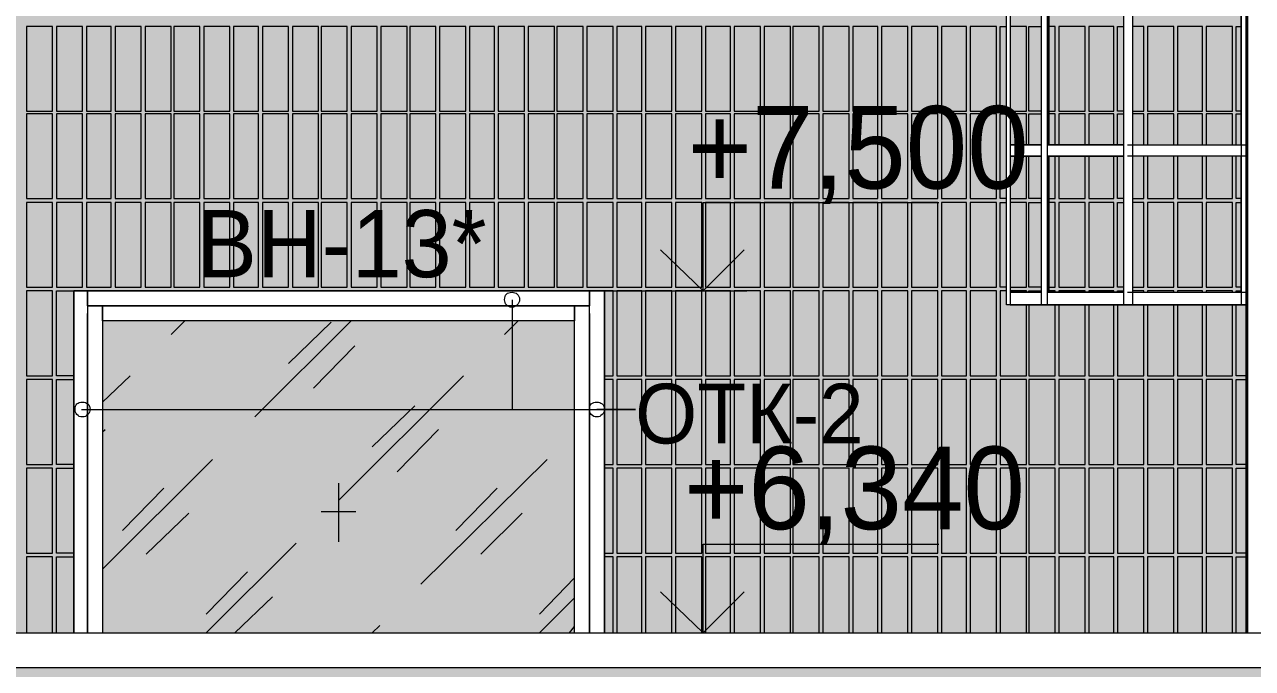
# Model space of a CAD drawing. Header units: millimetres. Extents: x -28928 to 100580, y -22867 to 36490.
# Drawn here: x 51120 to 55282, y 1453 to 3636 of the extents above; entities that cross this region are included whole.
import ezdxf

# ---------------------------------------------------------------- set-up
doc = ezdxf.new("R2010")
doc.units = ezdxf.units.MM
doc.layers.add('PDF _Геометрия', color=7, linetype='Continuous', true_color=0x8f8e8d)
doc.layers.add('PDF _Сплошная заливка', color=7, linetype='Continuous', true_color=0xffffff)
doc.layers.add('PDF _Текст', color=7, linetype='Continuous')

msp = doc.modelspace()

# ---------------------------------------------------------------- hatches: boundary and pattern name
at = {"layer": 'PDF _Сплошная заливка', "true_color": 0xdcd6cf, "transparency": 33554559}
h = msp.add_hatch(color=254, dxfattribs=at)
h.paths.add_polyline_path([(29617.6, 1544.1), (29617.6, 9028.4), (29486.4, 9028.4), (29486.4, 1544.1)])
h.paths.add_polyline_path([(47137.2, -1464), (47137.2, -4713.2), (55763.7, -4713.2), (55763.7, 1455.3), (29617.6, 1455.3), (29617.6, 1523), (29486.4, 1523), (29486.4, -4713.2), (45263, -4713.2), (45263, -1464)])
at = {"layer": 'PDF _Сплошная заливка', "true_color": 0xffb53f, "transparency": 33554559}
h = msp.add_hatch(color=40, dxfattribs=at)
h.paths.add_polyline_path([(54591.8, 8685.7), (54591.8, 8224.5), (54845.7, 8224.5), (54845.7, 8685.7)])
h.paths.add_polyline_path([(54460.7, 3189.9), (54460.7, 2728.7), (54566.4, 2728.7), (54566.4, 3189.9)])
h.paths.add_polyline_path([(54875.3, 3689.1), (54875.3, 3228), (55243.4, 3228), (55243.4, 3689.1)])
h.paths.add_polyline_path([(54875.3, 3189.9), (54875.3, 2728.7), (55243.4, 2728.7), (55243.4, 3189.9)])
h.paths.add_polyline_path([(54460.7, 3689.1), (54460.7, 3228), (54566.4, 3228), (54566.4, 3689.1)])
h.paths.add_polyline_path([(43706.1, 2161.8), (43706.1, 2144.9), (44006.4, 2144.9), (44006.4, 2161.8)])
h.paths.add_polyline_path([(54875.3, 4188.4), (54875.3, 3727.2), (55243.4, 3727.2), (55243.4, 4188.4)])
h.paths.add_polyline_path([(43706.1, 2094.1), (43706.1, 2081.4), (44006.4, 2081.4), (44006.4, 2094.1)])
h.paths.add_polyline_path([(54460.7, 4188.4), (54460.7, 3727.2), (54566.4, 3727.2), (54566.4, 4188.4)])
h.paths.add_polyline_path([(43706.1, 2034.9), (43706.1, 2022.2), (44006.4, 2022.2), (44006.4, 2034.9)])
h.paths.add_polyline_path([(54591.8, 4687.6), (54591.8, 4226.4), (54845.7, 4226.4), (54845.7, 4687.6)])
h.paths.add_polyline_path([(43706.1, 1971.4), (43706.1, 1963), (44006.4, 1963), (44006.4, 1971.4)])
h.paths.add_polyline_path([(54591.8, 5186.8), (54591.8, 4725.7), (54845.7, 4725.7), (54845.7, 5186.8)])
h.paths.add_polyline_path([(43706.1, 1912.2), (43706.1, 1903.7), (44006.4, 1903.7), (44006.4, 1912.2)])
h.paths.add_polyline_path([(54875.3, 5686), (54875.3, 5224.9), (55243.4, 5224.9), (55243.4, 5686)])
h.paths.add_polyline_path([(43706.1, 1853), (43706.1, 1844.5), (44006.4, 1844.5), (44006.4, 1853)])
h.paths.add_polyline_path([(54460.7, 5686), (54460.7, 5224.9), (54566.4, 5224.9), (54566.4, 5686)])
h.paths.add_polyline_path([(43706.1, 1793.7), (43706.1, 1785.3), (44006.4, 1785.3), (44006.4, 1793.7)])
h.paths.add_polyline_path([(54875.3, 6185.3), (54875.3, 5728.4), (55243.4, 5728.4), (55243.4, 6185.3)])
h.paths.add_polyline_path([(43490.3, 1793.7), (43490.3, 1785.3), (43613, 1785.3), (43613, 1793.7)])
h.paths.add_polyline_path([(54460.7, 6185.3), (54460.7, 5728.4), (54566.4, 5728.4), (54566.4, 6185.3)])
h.paths.add_polyline_path([(43490.3, 1853), (43490.3, 1844.5), (43613, 1844.5), (43613, 1853)])
h.paths.add_polyline_path([(54591.8, 6684.5), (54591.8, 6227.6), (54845.7, 6227.6), (54845.7, 6684.5)])
h.paths.add_polyline_path([(43490.3, 1912.2), (43490.3, 1903.7), (43613, 1903.7), (43613, 1912.2)])
h.paths.add_polyline_path([(54591.8, 7183.7), (54591.8, 6726.8), (54845.7, 6726.8), (54845.7, 7183.7)])
h.paths.add_polyline_path([(43490.3, 1971.4), (43490.3, 1963), (43613, 1963), (43613, 1971.4)])
h.paths.add_polyline_path([(54875.3, 7687.2), (54875.3, 7226), (55243.4, 7226), (55243.4, 7687.2)])
h.paths.add_polyline_path([(43490.3, 2034.9), (43490.3, 2022.2), (43613, 2022.2), (43613, 2034.9)])
h.paths.add_polyline_path([(54460.7, 7687.2), (54460.7, 7226), (54566.4, 7226), (54566.4, 7687.2)])
h.paths.add_polyline_path([(43490.3, 2094.1), (43490.3, 2081.4), (43613, 2081.4), (43613, 2094.1)])
h.paths.add_polyline_path([(54875.3, 8186.4), (54875.3, 7725.3), (55243.4, 7725.3), (55243.4, 8186.4)])
h.paths.add_polyline_path([(43490.3, 2161.8), (43490.3, 2144.9), (43613, 2144.9), (43613, 2161.8)])
h.paths.add_polyline_path([(54460.7, 8186.4), (54460.7, 7725.3), (54566.4, 7725.3), (54566.4, 8186.4)])
h.paths.add_polyline_path([(54591.8, 3189.9), (54591.8, 2728.7), (54845.7, 2728.7), (54845.7, 3189.9)])
h.paths.add_polyline_path([(54875.3, 8685.7), (54875.3, 8224.5), (55243.4, 8224.5), (55243.4, 8685.7)])
h.paths.add_polyline_path([(54591.8, 3689.1), (54591.8, 3228), (54845.7, 3228), (54845.7, 3689.1)])
h.paths.add_polyline_path([(54460.7, 8685.7), (54460.7, 8224.5), (54566.4, 8224.5), (54566.4, 8685.7)])
h.paths.add_polyline_path([(54591.8, 4188.4), (54591.8, 3727.2), (54845.7, 3727.2), (54845.7, 4188.4)])
h.paths.add_polyline_path([(55763.7, 8664.5), (55319.5, 8664.5), (55319.5, 7831), (55763.7, 7831)])
h.paths.add_polyline_path([(54875.3, 4687.6), (54875.3, 4226.4), (55243.4, 4226.4), (55243.4, 4687.6)])
h.paths.add_polyline_path([(54845.7, 8723.7), (54845.7, 9028.4), (54591.8, 9028.4), (54591.8, 8723.7)])
h.paths.add_polyline_path([(54460.7, 4687.6), (54460.7, 4226.4), (54566.4, 4226.4), (54566.4, 4687.6)])
h.paths.add_polyline_path([(55319.5, 8728), (55763.7, 8728), (55763.7, 9028.4), (55319.5, 9028.4)])
h.paths.add_polyline_path([(54875.3, 5186.8), (54875.3, 4725.7), (55243.4, 4725.7), (55243.4, 5186.8)])
h.paths.add_polyline_path([(55763.7, 7767.6), (55319.5, 7767.6), (55319.5, 6929.9), (55763.7, 6929.9)])
h.paths.add_polyline_path([(54460.7, 5186.8), (54460.7, 4725.7), (54566.4, 4725.7), (54566.4, 5186.8)])
h.paths.add_polyline_path([(55763.7, 5965.3), (55319.5, 5965.3), (55319.5, 5131.8), (55763.7, 5131.8)])
h.paths.add_polyline_path([(54591.8, 5686), (54591.8, 5224.9), (54845.7, 5224.9), (54845.7, 5686)])
h.paths.add_polyline_path([(44344.9, 1671), (44344.9, 1573.7), (44890.7, 1573.7), (44890.7, 2733), (46265.7, 2733), (46265.7, 2766.8), (48152.6, 2766.8), (48152.6, 2733), (49887.2, 2733), (49887.2, 1573.7), (51287.6, 1573.7), (51287.6, 2733), (53085.7, 2733), (53085.7, 1573.7), (55260.3, 1573.7), (55260.3, 2686.4), (54448, 2686.4), (54448, 9028.4), (34432.2, 9028.4), (34432.2, 1573.7), (35295.3, 1573.7), (35295.3, 2733), (37093.4, 2733), (37093.4, 1573.7), (38493.7, 1573.7), (38493.7, 2733), (40291.8, 2733), (40291.8, 1573.7), (41637.2, 1573.7), (41637.2, 1869.9), (41692.2, 1869.9), (41692.2, 1891), (41578, 1891), (41578, 1908), (41692.2, 1908), (41692.2, 2733), (43490.3, 2733), (43490.3, 2284.5), (43503, 2288.7), (43511.4, 2293), (43524.1, 2297.2), (43541.1, 2305.7), (43553.7, 2309.9), (43570.7, 2318.4), (43583.4, 2322.6), (43600.3, 2331), (43613, 2335.3), (43629.9, 2343.7), (43642.6, 2348), (43659.5, 2356.4), (43672.2, 2360.7), (43680.7, 2364.9), (43693.4, 2369.1), (43710.3, 2377.6), (43723, 2381.8), (43739.9, 2390.3), (43752.6, 2394.5), (43769.5, 2403), (43782.2, 2407.2), (43799.1, 2415.7), (43811.8, 2419.9), (43828.7, 2428.4), (43841.4, 2432.6), (43849.9, 2436.8), (43871.1, 2436.8), (43888, 2428.4), (43900.7, 2424.1), (43917.6, 2415.7), (43930.3, 2411.4), (43947.2, 2403), (43959.9, 2398.7), (43976.8, 2390.3), (43989.5, 2386), (44006.4, 2377.6), (44019.1, 2373.4), (44036.1, 2364.9), (44048.7, 2360.7), (44065.7, 2352.2), (44078.4, 2348), (44095.3, 2339.5), (44108, 2335.3), (44133.4, 2322.6), (44146.1, 2318.4), (44163, 2309.9), (44175.7, 2305.7), (44192.6, 2297.2), (44205.3, 2293), (44222.2, 2284.5), (44234.9, 2280.3), (44251.8, 2271.8), (44264.5, 2267.6), (44281.4, 2259.1), (44294.1, 2254.9), (44311.1, 2246.4), (44323.7, 2242.2), (44340.7, 2233.7), (44353.4, 2229.5), (44378.7, 2216.8), (44378.7, 2161.8), (44099.5, 2161.8), (44099.5, 2144.9), (44294.1, 2144.9), (44340.7, 2098.4), (44099.5, 2094.1), (44099.5, 2081.4), (44298.4, 2081.4), (44340.7, 2039.1), (44099.5, 2034.9), (44099.5, 2022.2), (44294.1, 2022.2), (44340.7, 1975.7), (44099.5, 1971.4), (44099.5, 1963), (44294.1, 1963), (44340.7, 1916.4), (44099.5, 1912.2), (44099.5, 1903.7), (44294.1, 1903.7), (44340.7, 1857.2), (44099.5, 1853), (44099.5, 1844.5), (44294.1, 1844.5), (44340.7, 1798), (44099.5, 1793.7), (44099.5, 1785.3), (44289.9, 1785.3), (44298.4, 1781), (44340.7, 1738.7), (44336.4, 1734.5), (44404.1, 1726), (44404.1, 1671)])
h.paths.add_polyline_path([(54591.8, 6185.3), (54591.8, 5728.4), (54845.7, 5728.4), (54845.7, 6185.3)])
h.paths.add_polyline_path([(55763.7, 4167.2), (55319.5, 4167.2), (55319.5, 3333.7), (55763.7, 3333.7)])
h.paths.add_polyline_path([(54875.3, 6684.5), (54875.3, 6227.6), (55243.4, 6227.6), (55243.4, 6684.5)])
h.paths.add_polyline_path([(55763.7, 3270.3), (55319.5, 3270.3), (55319.5, 2432.6), (55763.7, 2432.6)])
h.paths.add_polyline_path([(54460.7, 6684.5), (54460.7, 6227.6), (54566.4, 6227.6), (54566.4, 6684.5)])
h.paths.add_polyline_path([(55763.7, 2369.1), (55319.5, 2369.1), (55319.5, 1573.7), (55763.7, 1573.7)])
h.paths.add_polyline_path([(54875.3, 7183.7), (54875.3, 6726.8), (55243.4, 6726.8), (55243.4, 7183.7)])
h.paths.add_polyline_path([(55763.7, 5068.4), (55319.5, 5068.4), (55319.5, 4230.7), (55763.7, 4230.7)])
h.paths.add_polyline_path([(54460.7, 7183.7), (54460.7, 6726.8), (54566.4, 6726.8), (54566.4, 7183.7)])
h.paths.add_polyline_path([(55763.7, 6866.4), (55319.5, 6866.4), (55319.5, 6028.7), (55763.7, 6028.7)])
h.paths.add_polyline_path([(54591.8, 7687.2), (54591.8, 7226), (54845.7, 7226), (54845.7, 7687.2)])
h.paths.add_polyline_path([(55243.4, 8723.7), (55243.4, 9028.4), (54875.3, 9028.4), (54875.3, 8723.7)])
h.paths.add_polyline_path([(54591.8, 8186.4), (54591.8, 7725.3), (54845.7, 7725.3), (54845.7, 8186.4)])
h.paths.add_polyline_path([(54566.4, 8723.7), (54566.4, 9028.4), (54460.7, 9028.4), (54460.7, 8723.7)])

# ---------------------------------------------------------------- linework, layer by layer
at = {"layer": 'PDF _Геометрия', "color": 7, "lineweight": 9}
for points in [[(54460.7, 10534.5), (54460.7, 2686.4), (54448, 2686.4), (54448, 10534.5)], [(54448, 10534.5), (54460.7, 10534.5), (54460.7, 2686.4), (54448, 2686.4)], [(54875.3, 10534.5), (54875.3, 2686.4), (54845.7, 2686.4), (54845.7, 10534.5)], [(55264.5, 1573.7), (55264.5, 10534.5)], [(54591.8, 3689.1), (54591.8, 3228)], [(55243.4, 3228), (55243.4, 3689.1), (54875.3, 3689.1), (54875.3, 3228)], [(54566.4, 3228), (54553.7, 3228), (54511.4, 3228), (54481.8, 3228), (54464.9, 3228), (54460.7, 3228), (54464.9, 3228), (54481.8, 3228), (54511.4, 3228), (54553.7, 3228)], [(54566.4, 3228), (54562.2, 3228), (54519.9, 3228), (54494.5, 3228), (54473.4, 3228), (54469.1, 3228), (54473.4, 3228), (54494.5, 3228), (54519.9, 3228), (54562.2, 3228)], [(54566.4, 3189.9), (54553.7, 3189.9), (54511.4, 3189.9), (54481.8, 3189.9), (54464.9, 3189.9), (54460.7, 3189.9), (54464.9, 3189.9), (54481.8, 3189.9), (54511.4, 3189.9), (54553.7, 3189.9)], [(54566.4, 3189.9), (54562.2, 3189.9), (54519.9, 3189.9), (54494.5, 3189.9), (54473.4, 3189.9), (54469.1, 3189.9), (54473.4, 3189.9), (54494.5, 3189.9), (54519.9, 3189.9), (54562.2, 3189.9)], [(54591.8, 3189.9), (54591.8, 2728.7)], [(55243.4, 2728.7), (55243.4, 3189.9), (54875.3, 3189.9), (54875.3, 2728.7)], [(51334.1, 2733), (53034.9, 2733), (53034.9, 2682.2), (51334.1, 2682.2)], [(53085.7, 2656.8), (53085.7, 2733), (53085.7, 1573.7)], [(54566.4, 2728.7), (54553.7, 2728.7), (54511.4, 2728.7), (54481.8, 2728.7), (54464.9, 2728.7), (54460.7, 2728.7), (54464.9, 2728.7), (54481.8, 2728.7), (54511.4, 2728.7), (54553.7, 2728.7)], [(54566.4, 2728.7), (54562.2, 2728.7), (54519.9, 2728.7), (54494.5, 2728.7), (54473.4, 2728.7), (54469.1, 2728.7), (54473.4, 2728.7), (54494.5, 2728.7), (54519.9, 2728.7), (54562.2, 2728.7)], [(51384.9, 2682.2), (52984.1, 2682.2), (52984.1, 2631.4), (51384.9, 2631.4)], [(54858.4, 2686.4), (54790.7, 2686.4), (54723, 2686.4), (54659.5, 2686.4), (54600.3, 2686.4), (54553.7, 2686.4), (54511.4, 2686.4), (54481.8, 2686.4), (54464.9, 2686.4), (54460.7, 2686.4), (54464.9, 2686.4), (54481.8, 2686.4), (54511.4, 2686.4), (54553.7, 2686.4), (54600.3, 2686.4), (54659.5, 2686.4), (54723, 2686.4), (54790.7, 2686.4), (54858.4, 2686.4), (55260.3, 2686.4), (54858.4, 2686.4), (54790.7, 2686.4), (54727.2, 2686.4), (54663.7, 2686.4), (54608.7, 2686.4), (54562.2, 2686.4), (54519.9, 2686.4), (54494.5, 2686.4), (54473.4, 2686.4), (54469.1, 2686.4), (54473.4, 2686.4), (54494.5, 2686.4), (54519.9, 2686.4), (54562.2, 2686.4), (54608.7, 2686.4), (54663.7, 2686.4), (54727.2, 2686.4), (54790.7, 2686.4)], [(55763.7, 1573.7), (55763.7, 1455.3), (29621.8, 1455.3), (29621.8, 1573.7)]]:
    msp.add_lwpolyline(points, close=True, dxfattribs=at)
for points in [[(54566.4, 2686.4), (54570.7, 2686.4), (54591.8, 2686.4), (54587.6, 2686.4), (54566.4, 2686.4), (54566.4, 10534.5), (54587.6, 10534.5), (54591.8, 10534.5), (54570.7, 10534.5), (54566.4, 10534.5)], [(54587.6, 2686.4), (54587.6, 10534.5)], [(55243.4, 10534.5), (55273, 10534.5), (55243.4, 10534.5), (55243.4, 2686.4), (55260.3, 2686.4), (55243.4, 2686.4)], [(55260.3, 1573.7), (55260.3, 10534.5), (55264.5, 10534.5), (55319.5, 10534.5)], [(54566.4, 3228), (54566.4, 3689.1)], [(54845.7, 3228), (54790.7, 3228), (54727.2, 3228), (54663.7, 3228), (54608.7, 3228), (54591.8, 3228), (54600.3, 3228), (54659.5, 3228), (54723, 3228), (54790.7, 3228), (54845.7, 3228), (54845.7, 3689.1), (54790.7, 3689.1), (54727.2, 3689.1), (54663.7, 3689.1), (54608.7, 3689.1), (54591.8, 3689.1), (54600.3, 3689.1), (54659.5, 3689.1), (54723, 3689.1), (54790.7, 3689.1), (54845.7, 3689.1)], [(54460.7, 3228), (54460.7, 3189.9)], [(54587.6, 3228), (54600.3, 3228), (54659.5, 3228), (54723, 3228), (54790.7, 3228), (54845.7, 3228), (54790.7, 3228), (54727.2, 3228), (54663.7, 3228), (54608.7, 3228), (54596.1, 3228)], [(54858.4, 3228), (55260.3, 3228)], [(54566.4, 2728.7), (54566.4, 3189.9)], [(54596.1, 3189.9), (54608.7, 3189.9), (54663.7, 3189.9), (54727.2, 3189.9), (54790.7, 3189.9), (54845.7, 3189.9), (54790.7, 3189.9), (54723, 3189.9), (54659.5, 3189.9), (54600.3, 3189.9), (54587.6, 3189.9)], [(54845.7, 2728.7), (54790.7, 2728.7), (54727.2, 2728.7), (54663.7, 2728.7), (54608.7, 2728.7), (54591.8, 2728.7), (54600.3, 2728.7), (54659.5, 2728.7), (54723, 2728.7), (54790.7, 2728.7), (54845.7, 2728.7), (54845.7, 3189.9), (54790.7, 3189.9), (54727.2, 3189.9), (54663.7, 3189.9), (54608.7, 3189.9), (54591.8, 3189.9), (54600.3, 3189.9), (54659.5, 3189.9), (54723, 3189.9), (54790.7, 3189.9), (54845.7, 3189.9)], [(55260.3, 3189.9), (54858.4, 3189.9)], [(52933.4, 2733), (53119.5, 2733), (53419.9, 2733), (53419.9, 3033.4), (54219.5, 3033.4)], [(53034.9, 2656.8), (53034.9, 1573.7), (53034.9, 2656.8), (53034.9, 2733), (53085.7, 2733), (51287.6, 2733), (51287.6, 1573.7), (51287.6, 2656.8), (51287.6, 2733), (51334.1, 2733), (51334.1, 2656.8), (51334.1, 1573.7), (51334.1, 2656.8)], [(53267.6, 2733), (53568, 2733)], [(54460.7, 2728.7), (54460.7, 2686.4)], [(54587.6, 2728.7), (54600.3, 2728.7), (54659.5, 2728.7), (54723, 2728.7), (54790.7, 2728.7), (54845.7, 2728.7), (54790.7, 2728.7), (54727.2, 2728.7), (54663.7, 2728.7), (54608.7, 2728.7), (54596.1, 2728.7)], [(54858.4, 2728.7), (55260.3, 2728.7)], [(51334.1, 2682.2), (51384.9, 2682.2), (51384.9, 2656.8), (51384.9, 1573.7)], [(52772.6, 2703.4), (52772.6, 2331), (53191.4, 2331), (53060.3, 2331)], [(52984.1, 1573.7), (52984.1, 2656.8), (52984.1, 2682.2), (53034.9, 2682.2)], [(54875.3, 2686.4), (54845.7, 2686.4)], [(51617.6, 2584.9), (51664.1, 2631.4)], [(51901.1, 2305.7), (52226.8, 2631.4)], [(52015.3, 2487.6), (52159.1, 2627.2)], [(52747.2, 2584.9), (52793.7, 2631.4)], [(52099.9, 2403), (52239.5, 2546.8)], [(51384.9, 2356.4), (51478, 2445.3)], [(52184.5, 2022.2), (52607.6, 2445.3)], [(51313, 2331), (53191.4, 2331)], [(52298.7, 2204.1), (52442.6, 2343.7)], [(51384.9, 2254.9), (51393.4, 2263.4)], [(52383.4, 2119.5), (52523, 2263.4)], [(51384.9, 1789.5), (51757.2, 2161.8)], [(52463.7, 1738.7), (52891.1, 2161.8)], [(52184.5, 2081.4), (52184.5, 1882.6)], [(51452.6, 1920.7), (51592.2, 2064.5)], [(52582.2, 1920.7), (52721.8, 2064.5)], [(51533, 1840.3), (51676.8, 1979.9)], [(52243.7, 1984.1), (52125.3, 1984.1)], [(52666.8, 1840.3), (52806.4, 1979.9)], [(51736.1, 1573.7), (52040.7, 1878.4)], [(53166.1, 1573.7), (53284.5, 1573.7), (53419.9, 1573.7), (53419.9, 1874.1), (54219.5, 1874.1)], [(51736.1, 1637.2), (51875.7, 1781)], [(52865.7, 1637.2), (52984.1, 1759.9)], [(51833.4, 1573.7), (51960.3, 1696.4)], [(52865.7, 1573.7), (52984.1, 1692.2)], [(52298.7, 1573.7), (52324.1, 1599.1)], [(52967.2, 1573.7), (52984.1, 1594.9)], [(53267.6, 1573.7), (53568, 1573.7)]]:
    msp.add_lwpolyline(points, dxfattribs=at)
at = {"layer": 'PDF _Геометрия', "color": 253, "lineweight": 9, "true_color": 0xaea391}
for points in [[(51126.8, 3629.9), (51126.8, 3342.2), (51215.7, 3342.2), (51215.7, 3629.9)], [(51228.4, 3629.9), (51228.4, 3342.2), (51317.2, 3342.2), (51317.2, 3629.9)], [(51329.9, 3629.9), (51329.9, 3342.2), (51414.5, 3342.2), (51414.5, 3629.9)], [(51427.2, 3629.9), (51427.2, 3342.2), (51516.1, 3342.2), (51516.1, 3629.9)], [(51528.7, 3629.9), (51528.7, 3342.2), (51617.6, 3342.2), (51617.6, 3629.9)], [(51626.1, 3629.9), (51626.1, 3342.2), (51714.9, 3342.2), (51714.9, 3629.9)], [(51727.6, 3629.9), (51727.6, 3342.2), (51816.4, 3342.2), (51816.4, 3629.9)], [(51829.1, 3629.9), (51829.1, 3342.2), (51913.7, 3342.2), (51913.7, 3629.9)], [(51926.4, 3629.9), (51926.4, 3342.2), (52015.3, 3342.2), (52015.3, 3629.9)], [(52028, 3629.9), (52028, 3342.2), (52116.8, 3342.2), (52116.8, 3629.9)], [(52125.3, 3629.9), (52125.3, 3342.2), (52214.1, 3342.2), (52214.1, 3629.9)], [(52226.8, 3629.9), (52226.8, 3342.2), (52315.7, 3342.2), (52315.7, 3629.9)], [(52328.4, 3629.9), (52328.4, 3342.2), (52417.2, 3342.2), (52417.2, 3629.9)], [(52425.7, 3629.9), (52425.7, 3342.2), (52514.5, 3342.2), (52514.5, 3629.9)], [(52527.2, 3629.9), (52527.2, 3342.2), (52616.1, 3342.2), (52616.1, 3629.9)], [(52628.7, 3629.9), (52628.7, 3342.2), (52713.4, 3342.2), (52713.4, 3629.9)], [(52726.1, 3629.9), (52726.1, 3342.2), (52814.9, 3342.2), (52814.9, 3629.9)], [(52827.6, 3629.9), (52827.6, 3342.2), (52916.4, 3342.2), (52916.4, 3629.9)], [(52924.9, 3629.9), (52924.9, 3342.2), (53013.7, 3342.2), (53013.7, 3629.9)], [(53026.4, 3629.9), (53026.4, 3342.2), (53115.3, 3342.2), (53115.3, 3629.9)], [(53128, 3629.9), (53128, 3342.2), (53212.6, 3342.2), (53212.6, 3629.9)], [(53225.3, 3629.9), (53225.3, 3342.2), (53314.1, 3342.2), (53314.1, 3629.9)], [(53326.8, 3629.9), (53326.8, 3342.2), (53415.7, 3342.2), (53415.7, 3629.9)], [(53428.4, 3629.9), (53428.4, 3342.2), (53513, 3342.2), (53513, 3629.9)], [(53525.7, 3629.9), (53525.7, 3342.2), (53614.5, 3342.2), (53614.5, 3629.9)], [(53627.2, 3629.9), (53627.2, 3342.2), (53716.1, 3342.2), (53716.1, 3629.9)], [(53724.5, 3629.9), (53724.5, 3342.2), (53813.4, 3342.2), (53813.4, 3629.9)], [(53826.1, 3629.9), (53826.1, 3342.2), (53914.9, 3342.2), (53914.9, 3629.9)], [(53927.6, 3629.9), (53927.6, 3342.2), (54012.2, 3342.2), (54012.2, 3629.9)], [(54024.9, 3629.9), (54024.9, 3342.2), (54113.7, 3342.2), (54113.7, 3629.9)], [(54126.4, 3629.9), (54126.4, 3342.2), (54215.3, 3342.2), (54215.3, 3629.9)], [(54228, 3629.9), (54228, 3342.2), (54312.6, 3342.2), (54312.6, 3629.9)], [(54325.3, 3629.9), (54325.3, 3342.2), (54414.1, 3342.2), (54414.1, 3629.9)], [(54625.7, 3629.9), (54625.7, 3342.2), (54714.5, 3342.2), (54714.5, 3629.9)], [(54727.2, 3629.9), (54727.2, 3342.2), (54811.8, 3342.2), (54811.8, 3629.9)], [(54926.1, 3629.9), (54926.1, 3342.2), (55014.9, 3342.2), (55014.9, 3629.9)], [(55027.6, 3629.9), (55027.6, 3342.2), (55112.2, 3342.2), (55112.2, 3629.9)], [(55124.9, 3629.9), (55124.9, 3342.2), (55213.7, 3342.2), (55213.7, 3629.9)], [(51126.8, 3333.7), (51126.8, 3046), (51215.7, 3046), (51215.7, 3333.7)], [(51228.4, 3333.7), (51228.4, 3046), (51317.2, 3046), (51317.2, 3333.7)], [(51329.9, 3333.7), (51329.9, 3046), (51414.5, 3046), (51414.5, 3333.7)], [(51427.2, 3333.7), (51427.2, 3046), (51516.1, 3046), (51516.1, 3333.7)], [(51528.7, 3333.7), (51528.7, 3046), (51617.6, 3046), (51617.6, 3333.7)], [(51626.1, 3333.7), (51626.1, 3046), (51714.9, 3046), (51714.9, 3333.7)], [(51727.6, 3333.7), (51727.6, 3046), (51816.4, 3046), (51816.4, 3333.7)], [(51829.1, 3333.7), (51829.1, 3046), (51913.7, 3046), (51913.7, 3333.7)], [(51926.4, 3333.7), (51926.4, 3046), (52015.3, 3046), (52015.3, 3333.7)], [(52028, 3333.7), (52028, 3046), (52116.8, 3046), (52116.8, 3333.7)], [(52125.3, 3333.7), (52125.3, 3046), (52214.1, 3046), (52214.1, 3333.7)], [(52226.8, 3333.7), (52226.8, 3046), (52315.7, 3046), (52315.7, 3333.7)], [(52328.4, 3333.7), (52328.4, 3046), (52417.2, 3046), (52417.2, 3333.7)], [(52425.7, 3333.7), (52425.7, 3046), (52514.5, 3046), (52514.5, 3333.7)], [(52527.2, 3333.7), (52527.2, 3046), (52616.1, 3046), (52616.1, 3333.7)], [(52628.7, 3333.7), (52628.7, 3046), (52713.4, 3046), (52713.4, 3333.7)], [(52726.1, 3333.7), (52726.1, 3046), (52814.9, 3046), (52814.9, 3333.7)], [(52827.6, 3333.7), (52827.6, 3046), (52916.4, 3046), (52916.4, 3333.7)], [(52924.9, 3333.7), (52924.9, 3046), (53013.7, 3046), (53013.7, 3333.7)], [(53026.4, 3333.7), (53026.4, 3046), (53115.3, 3046), (53115.3, 3333.7)], [(53128, 3333.7), (53128, 3046), (53212.6, 3046), (53212.6, 3333.7)], [(53225.3, 3333.7), (53225.3, 3046), (53314.1, 3046), (53314.1, 3333.7)], [(53326.8, 3333.7), (53326.8, 3046), (53415.7, 3046), (53415.7, 3333.7)], [(53428.4, 3333.7), (53428.4, 3046), (53513, 3046), (53513, 3333.7)], [(53525.7, 3333.7), (53525.7, 3046), (53614.5, 3046), (53614.5, 3333.7)], [(53627.2, 3333.7), (53627.2, 3046), (53716.1, 3046), (53716.1, 3333.7)], [(53724.5, 3333.7), (53724.5, 3046), (53813.4, 3046), (53813.4, 3333.7)], [(53826.1, 3333.7), (53826.1, 3046), (53914.9, 3046), (53914.9, 3333.7)], [(53927.6, 3333.7), (53927.6, 3046), (54012.2, 3046), (54012.2, 3333.7)], [(54024.9, 3333.7), (54024.9, 3046), (54113.7, 3046), (54113.7, 3333.7)], [(54126.4, 3333.7), (54126.4, 3046), (54215.3, 3046), (54215.3, 3333.7)], [(54228, 3333.7), (54228, 3046), (54312.6, 3046), (54312.6, 3333.7)], [(54325.3, 3333.7), (54325.3, 3046), (54414.1, 3046), (54414.1, 3333.7)], [(51126.8, 3033.4), (51126.8, 2745.7), (51215.7, 2745.7), (51215.7, 3033.4)], [(51228.4, 3033.4), (51228.4, 2745.7), (51317.2, 2745.7), (51317.2, 3033.4)], [(51329.9, 3033.4), (51329.9, 2745.7), (51414.5, 2745.7), (51414.5, 3033.4)], [(51427.2, 3033.4), (51427.2, 2745.7), (51516.1, 2745.7), (51516.1, 3033.4)], [(51528.7, 3033.4), (51528.7, 2745.7), (51617.6, 2745.7), (51617.6, 3033.4)], [(51626.1, 3033.4), (51626.1, 2745.7), (51714.9, 2745.7), (51714.9, 3033.4)], [(51727.6, 3033.4), (51727.6, 2745.7), (51816.4, 2745.7), (51816.4, 3033.4)], [(51829.1, 3033.4), (51829.1, 2745.7), (51913.7, 2745.7), (51913.7, 3033.4)], [(51926.4, 3033.4), (51926.4, 2745.7), (52015.3, 2745.7), (52015.3, 3033.4)], [(52028, 3033.4), (52028, 2745.7), (52116.8, 2745.7), (52116.8, 3033.4)], [(52125.3, 3033.4), (52125.3, 2745.7), (52214.1, 2745.7), (52214.1, 3033.4)], [(52226.8, 3033.4), (52226.8, 2745.7), (52315.7, 2745.7), (52315.7, 3033.4)], [(52328.4, 3033.4), (52328.4, 2745.7), (52417.2, 2745.7), (52417.2, 3033.4)], [(52425.7, 3033.4), (52425.7, 2745.7), (52514.5, 2745.7), (52514.5, 3033.4)], [(52527.2, 3033.4), (52527.2, 2745.7), (52616.1, 2745.7), (52616.1, 3033.4)], [(52628.7, 3033.4), (52628.7, 2745.7), (52713.4, 2745.7), (52713.4, 3033.4)], [(52726.1, 3033.4), (52726.1, 2745.7), (52814.9, 2745.7), (52814.9, 3033.4)], [(52827.6, 3033.4), (52827.6, 2745.7), (52916.4, 2745.7), (52916.4, 3033.4)], [(52924.9, 3033.4), (52924.9, 2745.7), (53013.7, 2745.7), (53013.7, 3033.4)], [(53026.4, 3033.4), (53026.4, 2745.7), (53115.3, 2745.7), (53115.3, 3033.4)], [(53128, 3033.4), (53128, 2745.7), (53212.6, 2745.7), (53212.6, 3033.4)], [(53225.3, 3033.4), (53225.3, 2745.7), (53314.1, 2745.7), (53314.1, 3033.4)], [(53326.8, 3033.4), (53326.8, 2745.7), (53415.7, 2745.7), (53415.7, 3033.4)], [(53428.4, 3033.4), (53428.4, 2745.7), (53513, 2745.7), (53513, 3033.4)], [(53525.7, 3033.4), (53525.7, 2745.7), (53614.5, 2745.7), (53614.5, 3033.4)], [(53627.2, 3033.4), (53627.2, 2745.7), (53716.1, 2745.7), (53716.1, 3033.4)], [(53724.5, 3033.4), (53724.5, 2745.7), (53813.4, 2745.7), (53813.4, 3033.4)], [(53826.1, 3033.4), (53826.1, 2745.7), (53914.9, 2745.7), (53914.9, 3033.4)], [(53927.6, 3033.4), (53927.6, 2745.7), (54012.2, 2745.7), (54012.2, 3033.4)], [(54024.9, 3033.4), (54024.9, 2745.7), (54113.7, 2745.7), (54113.7, 3033.4)], [(54126.4, 3033.4), (54126.4, 2745.7), (54215.3, 2745.7), (54215.3, 3033.4)], [(54228, 3033.4), (54228, 2745.7), (54312.6, 2745.7), (54312.6, 3033.4)], [(54325.3, 3033.4), (54325.3, 2745.7), (54414.1, 2745.7), (54414.1, 3033.4)], [(54625.7, 3033.4), (54625.7, 2745.7), (54714.5, 2745.7), (54714.5, 3033.4)], [(54727.2, 3033.4), (54727.2, 2745.7), (54811.8, 2745.7), (54811.8, 3033.4)], [(54926.1, 3033.4), (54926.1, 2745.7), (55014.9, 2745.7), (55014.9, 3033.4)], [(55027.6, 3033.4), (55027.6, 2745.7), (55112.2, 2745.7), (55112.2, 3033.4)], [(55124.9, 3033.4), (55124.9, 2745.7), (55213.7, 2745.7), (55213.7, 3033.4)], [(51126.8, 2733), (51126.8, 2445.3), (51215.7, 2445.3), (51215.7, 2733)], [(53128, 2733), (53128, 2445.3), (53212.6, 2445.3), (53212.6, 2733)], [(53225.3, 2733), (53225.3, 2445.3), (53314.1, 2445.3), (53314.1, 2733)], [(53326.8, 2733), (53326.8, 2445.3), (53415.7, 2445.3), (53415.7, 2733)], [(53428.4, 2733), (53428.4, 2445.3), (53513, 2445.3), (53513, 2733)], [(53525.7, 2733), (53525.7, 2445.3), (53614.5, 2445.3), (53614.5, 2733)], [(53627.2, 2733), (53627.2, 2445.3), (53716.1, 2445.3), (53716.1, 2733)], [(53724.5, 2733), (53724.5, 2445.3), (53813.4, 2445.3), (53813.4, 2733)], [(53826.1, 2733), (53826.1, 2445.3), (53914.9, 2445.3), (53914.9, 2733)], [(53927.6, 2733), (53927.6, 2445.3), (54012.2, 2445.3), (54012.2, 2733)], [(54024.9, 2733), (54024.9, 2445.3), (54113.7, 2445.3), (54113.7, 2733)], [(54126.4, 2733), (54126.4, 2445.3), (54215.3, 2445.3), (54215.3, 2733)], [(54228, 2733), (54228, 2445.3), (54312.6, 2445.3), (54312.6, 2733)], [(54325.3, 2733), (54325.3, 2445.3), (54414.1, 2445.3), (54414.1, 2733)], [(51126.8, 2432.6), (51126.8, 2144.9), (51215.7, 2144.9), (51215.7, 2432.6)], [(53128, 2432.6), (53128, 2144.9), (53212.6, 2144.9), (53212.6, 2432.6)], [(53225.3, 2432.6), (53225.3, 2144.9), (53314.1, 2144.9), (53314.1, 2432.6)], [(53326.8, 2432.6), (53326.8, 2144.9), (53415.7, 2144.9), (53415.7, 2432.6)], [(53428.4, 2432.6), (53428.4, 2144.9), (53513, 2144.9), (53513, 2432.6)], [(53525.7, 2432.6), (53525.7, 2144.9), (53614.5, 2144.9), (53614.5, 2432.6)], [(53627.2, 2432.6), (53627.2, 2144.9), (53716.1, 2144.9), (53716.1, 2432.6)], [(53724.5, 2432.6), (53724.5, 2144.9), (53813.4, 2144.9), (53813.4, 2432.6)], [(53826.1, 2432.6), (53826.1, 2144.9), (53914.9, 2144.9), (53914.9, 2432.6)], [(53927.6, 2432.6), (53927.6, 2144.9), (54012.2, 2144.9), (54012.2, 2432.6)], [(54024.9, 2432.6), (54024.9, 2144.9), (54113.7, 2144.9), (54113.7, 2432.6)], [(54126.4, 2432.6), (54126.4, 2144.9), (54215.3, 2144.9), (54215.3, 2432.6)], [(54228, 2432.6), (54228, 2144.9), (54312.6, 2144.9), (54312.6, 2432.6)], [(54325.3, 2432.6), (54325.3, 2144.9), (54414.1, 2144.9), (54414.1, 2432.6)], [(54426.8, 2432.6), (54426.8, 2144.9), (54515.7, 2144.9), (54515.7, 2432.6)], [(54524.1, 2432.6), (54524.1, 2144.9), (54613, 2144.9), (54613, 2432.6)], [(54625.7, 2432.6), (54625.7, 2144.9), (54714.5, 2144.9), (54714.5, 2432.6)], [(54727.2, 2432.6), (54727.2, 2144.9), (54811.8, 2144.9), (54811.8, 2432.6)], [(54824.5, 2432.6), (54824.5, 2144.9), (54913.4, 2144.9), (54913.4, 2432.6)], [(54926.1, 2432.6), (54926.1, 2144.9), (55014.9, 2144.9), (55014.9, 2432.6)], [(55027.6, 2432.6), (55027.6, 2144.9), (55112.2, 2144.9), (55112.2, 2432.6)], [(55124.9, 2432.6), (55124.9, 2144.9), (55213.7, 2144.9), (55213.7, 2432.6)], [(51126.8, 2132.2), (51126.8, 1844.5), (51215.7, 1844.5), (51215.7, 2132.2)], [(53128, 2132.2), (53128, 1844.5), (53212.6, 1844.5), (53212.6, 2132.2)], [(53225.3, 2132.2), (53225.3, 1844.5), (53314.1, 1844.5), (53314.1, 2132.2)], [(53326.8, 2132.2), (53326.8, 1844.5), (53415.7, 1844.5), (53415.7, 2132.2)], [(53428.4, 2132.2), (53428.4, 1844.5), (53513, 1844.5), (53513, 2132.2)], [(53525.7, 2132.2), (53525.7, 1844.5), (53614.5, 1844.5), (53614.5, 2132.2)], [(53627.2, 2132.2), (53627.2, 1844.5), (53716.1, 1844.5), (53716.1, 2132.2)], [(53724.5, 2132.2), (53724.5, 1844.5), (53813.4, 1844.5), (53813.4, 2132.2)], [(53826.1, 2132.2), (53826.1, 1844.5), (53914.9, 1844.5), (53914.9, 2132.2)], [(53927.6, 2132.2), (53927.6, 1844.5), (54012.2, 1844.5), (54012.2, 2132.2)], [(54024.9, 2132.2), (54024.9, 1844.5), (54113.7, 1844.5), (54113.7, 2132.2)], [(54126.4, 2132.2), (54126.4, 1844.5), (54215.3, 1844.5), (54215.3, 2132.2)], [(54228, 2132.2), (54228, 1844.5), (54312.6, 1844.5), (54312.6, 2132.2)], [(54325.3, 2132.2), (54325.3, 1844.5), (54414.1, 1844.5), (54414.1, 2132.2)], [(54426.8, 2132.2), (54426.8, 1844.5), (54515.7, 1844.5), (54515.7, 2132.2)], [(54524.1, 2132.2), (54524.1, 1844.5), (54613, 1844.5), (54613, 2132.2)], [(54625.7, 2132.2), (54625.7, 1844.5), (54714.5, 1844.5), (54714.5, 2132.2)], [(54727.2, 2132.2), (54727.2, 1844.5), (54811.8, 1844.5), (54811.8, 2132.2)], [(54824.5, 2132.2), (54824.5, 1844.5), (54913.4, 1844.5), (54913.4, 2132.2)], [(54926.1, 2132.2), (54926.1, 1844.5), (55014.9, 1844.5), (55014.9, 2132.2)], [(55027.6, 2132.2), (55027.6, 1844.5), (55112.2, 1844.5), (55112.2, 2132.2)], [(55124.9, 2132.2), (55124.9, 1844.5), (55213.7, 1844.5), (55213.7, 2132.2)]]:
    msp.add_lwpolyline(points, close=True, dxfattribs=at)
for points in [[(54448, 3342.2), (54426.8, 3342.2), (54426.8, 3629.9), (54448, 3629.9)], [(54460.7, 3342.2), (54515.7, 3342.2), (54515.7, 3629.9), (54460.7, 3629.9)], [(54566.4, 3342.2), (54524.1, 3342.2), (54524.1, 3629.9), (54566.4, 3629.9)], [(54591.8, 3342.2), (54613, 3342.2), (54613, 3629.9), (54591.8, 3629.9)], [(54845.7, 3342.2), (54824.5, 3342.2), (54824.5, 3629.9), (54845.7, 3629.9)], [(54875.3, 3342.2), (54913.4, 3342.2), (54913.4, 3629.9), (54875.3, 3629.9)], [(55243.4, 3342.2), (55226.4, 3342.2), (55226.4, 3629.9), (55243.4, 3629.9)], [(54448, 3046), (54426.8, 3046), (54426.8, 3333.7), (54448, 3333.7)], [(54515.7, 3228), (54515.7, 3333.7), (54460.7, 3333.7)], [(54524.1, 3228), (54524.1, 3333.7), (54566.4, 3333.7)], [(54613, 3228), (54613, 3333.7), (54591.8, 3333.7)], [(54714.5, 3228), (54714.5, 3333.7), (54625.7, 3333.7), (54625.7, 3228)], [(54811.8, 3228), (54811.8, 3333.7), (54727.2, 3333.7), (54727.2, 3228)], [(54824.5, 3228), (54824.5, 3333.7), (54845.7, 3333.7)], [(54913.4, 3228), (54913.4, 3333.7), (54875.3, 3333.7)], [(55014.9, 3228), (55014.9, 3333.7), (54926.1, 3333.7), (54926.1, 3228)], [(55112.2, 3228), (55112.2, 3333.7), (55027.6, 3333.7), (55027.6, 3228)], [(55213.7, 3228), (55213.7, 3333.7), (55124.9, 3333.7), (55124.9, 3228)], [(55226.4, 3228), (55226.4, 3333.7), (55243.4, 3333.7)], [(54460.7, 3046), (54515.7, 3046), (54515.7, 3189.9)], [(54566.4, 3046), (54524.1, 3046), (54524.1, 3189.9)], [(54591.8, 3046), (54613, 3046), (54613, 3189.9)], [(54625.7, 3189.9), (54625.7, 3046), (54714.5, 3046), (54714.5, 3189.9)], [(54727.2, 3189.9), (54727.2, 3046), (54811.8, 3046), (54811.8, 3189.9)], [(54845.7, 3046), (54824.5, 3046), (54824.5, 3189.9)], [(54875.3, 3046), (54913.4, 3046), (54913.4, 3189.9)], [(54926.1, 3189.9), (54926.1, 3046), (55014.9, 3046), (55014.9, 3189.9)], [(55027.6, 3189.9), (55027.6, 3046), (55112.2, 3046), (55112.2, 3189.9)], [(55124.9, 3189.9), (55124.9, 3046), (55213.7, 3046), (55213.7, 3189.9)], [(55243.4, 3046), (55226.4, 3046), (55226.4, 3189.9)], [(54448, 2745.7), (54426.8, 2745.7), (54426.8, 3033.4), (54448, 3033.4)], [(54460.7, 2745.7), (54515.7, 2745.7), (54515.7, 3033.4), (54460.7, 3033.4)], [(54566.4, 2745.7), (54524.1, 2745.7), (54524.1, 3033.4), (54566.4, 3033.4)], [(54591.8, 2745.7), (54613, 2745.7), (54613, 3033.4), (54591.8, 3033.4)], [(54845.7, 2745.7), (54824.5, 2745.7), (54824.5, 3033.4), (54845.7, 3033.4)], [(54875.3, 2745.7), (54913.4, 2745.7), (54913.4, 3033.4), (54875.3, 3033.4)], [(55243.4, 2745.7), (55226.4, 2745.7), (55226.4, 3033.4), (55243.4, 3033.4)], [(51287.6, 2445.3), (51228.4, 2445.3), (51228.4, 2733), (51287.6, 2733)], [(51317.2, 2733), (51317.2, 2733)], [(51329.9, 2733), (51329.9, 2733)], [(51414.5, 2733), (51414.5, 2733)], [(51427.2, 2733), (51427.2, 2733)], [(51516.1, 2733), (51516.1, 2733)], [(51528.7, 2733), (51528.7, 2733)], [(51617.6, 2733), (51617.6, 2733)], [(51626.1, 2733), (51626.1, 2733)], [(51714.9, 2733), (51714.9, 2733)], [(51727.6, 2733), (51727.6, 2733)], [(51816.4, 2733), (51816.4, 2733)], [(51829.1, 2733), (51829.1, 2733)], [(51913.7, 2733), (51913.7, 2733)], [(51926.4, 2733), (51926.4, 2733)], [(52015.3, 2733), (52015.3, 2733)], [(52028, 2733), (52028, 2733)], [(52116.8, 2733), (52116.8, 2733)], [(52125.3, 2733), (52125.3, 2733)], [(52214.1, 2733), (52214.1, 2733)], [(52226.8, 2733), (52226.8, 2733)], [(52315.7, 2733), (52315.7, 2733)], [(52328.4, 2733), (52328.4, 2733)], [(52417.2, 2733), (52417.2, 2733)], [(52425.7, 2733), (52425.7, 2733)], [(52514.5, 2733), (52514.5, 2733)], [(52527.2, 2733), (52527.2, 2733)], [(52616.1, 2733), (52616.1, 2733)], [(52628.7, 2733), (52628.7, 2733)], [(52713.4, 2733), (52713.4, 2733)], [(52726.1, 2733), (52726.1, 2733)], [(52814.9, 2733), (52814.9, 2733)], [(52827.6, 2733), (52827.6, 2733)], [(52916.4, 2733), (52916.4, 2733)], [(52924.9, 2733), (52924.9, 2733)], [(53013.7, 2733), (53013.7, 2733)], [(53026.4, 2733), (53026.4, 2733)], [(53085.7, 2445.3), (53115.3, 2445.3), (53115.3, 2733), (53085.7, 2733)], [(54448, 2733), (54426.8, 2733), (54426.8, 2445.3), (54515.7, 2445.3), (54515.7, 2686.4)], [(54515.7, 2728.7), (54515.7, 2733), (54460.7, 2733)], [(54524.1, 2728.7), (54524.1, 2733), (54566.4, 2733)], [(54613, 2728.7), (54613, 2733), (54591.8, 2733)], [(54714.5, 2728.7), (54714.5, 2733), (54625.7, 2733), (54625.7, 2728.7)], [(54811.8, 2728.7), (54811.8, 2733), (54727.2, 2733), (54727.2, 2728.7)], [(54824.5, 2728.7), (54824.5, 2733), (54845.7, 2733)], [(54913.4, 2728.7), (54913.4, 2733), (54875.3, 2733)], [(55014.9, 2728.7), (55014.9, 2733), (54926.1, 2733), (54926.1, 2728.7)], [(55112.2, 2728.7), (55112.2, 2733), (55027.6, 2733), (55027.6, 2728.7)], [(55213.7, 2728.7), (55213.7, 2733), (55124.9, 2733), (55124.9, 2728.7)], [(55226.4, 2728.7), (55226.4, 2733), (55243.4, 2733)], [(54524.1, 2686.4), (54524.1, 2445.3), (54613, 2445.3), (54613, 2686.4)], [(54625.7, 2686.4), (54625.7, 2445.3), (54714.5, 2445.3), (54714.5, 2686.4)], [(54727.2, 2686.4), (54727.2, 2445.3), (54811.8, 2445.3), (54811.8, 2686.4)], [(54824.5, 2686.4), (54824.5, 2445.3), (54913.4, 2445.3), (54913.4, 2686.4)], [(54926.1, 2686.4), (54926.1, 2445.3), (55014.9, 2445.3), (55014.9, 2686.4)], [(55027.6, 2686.4), (55027.6, 2445.3), (55112.2, 2445.3), (55112.2, 2686.4)], [(55124.9, 2686.4), (55124.9, 2445.3), (55213.7, 2445.3), (55213.7, 2686.4)], [(55260.3, 2445.3), (55226.4, 2445.3), (55226.4, 2686.4)], [(51287.6, 2144.9), (51228.4, 2144.9), (51228.4, 2432.6), (51287.6, 2432.6)], [(53085.7, 2144.9), (53115.3, 2144.9), (53115.3, 2432.6), (53085.7, 2432.6)], [(55260.3, 2144.9), (55226.4, 2144.9), (55226.4, 2432.6), (55260.3, 2432.6)], [(51287.6, 1844.5), (51228.4, 1844.5), (51228.4, 2132.2), (51287.6, 2132.2)], [(53085.7, 1844.5), (53115.3, 1844.5), (53115.3, 2132.2), (53085.7, 2132.2)], [(55260.3, 1844.5), (55226.4, 1844.5), (55226.4, 2132.2), (55260.3, 2132.2)], [(51215.7, 1573.7), (51215.7, 1831.8), (51126.8, 1831.8), (51126.8, 1573.7)], [(51228.4, 1573.7), (51228.4, 1831.8), (51287.6, 1831.8)], [(53115.3, 1573.7), (53115.3, 1831.8), (53085.7, 1831.8)], [(53212.6, 1573.7), (53212.6, 1831.8), (53128, 1831.8), (53128, 1573.7)], [(53314.1, 1573.7), (53314.1, 1831.8), (53225.3, 1831.8), (53225.3, 1573.7)], [(53415.7, 1573.7), (53415.7, 1831.8), (53326.8, 1831.8), (53326.8, 1573.7)], [(53513, 1573.7), (53513, 1831.8), (53428.4, 1831.8), (53428.4, 1573.7)], [(53614.5, 1573.7), (53614.5, 1831.8), (53525.7, 1831.8), (53525.7, 1573.7)], [(53716.1, 1573.7), (53716.1, 1831.8), (53627.2, 1831.8), (53627.2, 1573.7)], [(53813.4, 1573.7), (53813.4, 1831.8), (53724.5, 1831.8), (53724.5, 1573.7)], [(53914.9, 1573.7), (53914.9, 1831.8), (53826.1, 1831.8), (53826.1, 1573.7)], [(54012.2, 1573.7), (54012.2, 1831.8), (53927.6, 1831.8), (53927.6, 1573.7)], [(54113.7, 1573.7), (54113.7, 1831.8), (54024.9, 1831.8), (54024.9, 1573.7)], [(54215.3, 1573.7), (54215.3, 1831.8), (54126.4, 1831.8), (54126.4, 1573.7)], [(54312.6, 1573.7), (54312.6, 1831.8), (54228, 1831.8), (54228, 1573.7)], [(54414.1, 1573.7), (54414.1, 1831.8), (54325.3, 1831.8), (54325.3, 1573.7)], [(54515.7, 1573.7), (54515.7, 1831.8), (54426.8, 1831.8), (54426.8, 1573.7)], [(54613, 1573.7), (54613, 1831.8), (54524.1, 1831.8), (54524.1, 1573.7)], [(54714.5, 1573.7), (54714.5, 1831.8), (54625.7, 1831.8), (54625.7, 1573.7)], [(54811.8, 1573.7), (54811.8, 1831.8), (54727.2, 1831.8), (54727.2, 1573.7)], [(54913.4, 1573.7), (54913.4, 1831.8), (54824.5, 1831.8), (54824.5, 1573.7)], [(55014.9, 1573.7), (55014.9, 1831.8), (54926.1, 1831.8), (54926.1, 1573.7)], [(55112.2, 1573.7), (55112.2, 1831.8), (55027.6, 1831.8), (55027.6, 1573.7)], [(55213.7, 1573.7), (55213.7, 1831.8), (55124.9, 1831.8), (55124.9, 1573.7)], [(55226.4, 1573.7), (55226.4, 1831.8), (55260.3, 1831.8)]]:
    msp.add_lwpolyline(points, dxfattribs=at)
at = {"layer": 'PDF _Геометрия', "color": 7, "lineweight": 18}
for points in [[(53276.1, 2872.6), (53419.9, 2733), (53559.5, 2872.6)], [(53276.1, 1713.4), (53419.9, 1573.7), (53559.5, 1713.4)]]:
    msp.add_lwpolyline(points, dxfattribs=at)
at = {"layer": 'PDF _Геометрия', "color": 7, "lineweight": 9}
for points in [[(52747.2, 2703.4), (52747.2, 2720.3), (52755.7, 2728.7), (52772.6, 2728.7)], [(52747.2, 2703.4), (52747.2, 2720.3), (52755.7, 2728.7), (52772.6, 2728.7)], [(52772.6, 2728.7), (52785.3, 2728.7), (52798, 2720.3), (52798, 2703.4)], [(52772.6, 2728.7), (52785.3, 2728.7), (52798, 2720.3), (52798, 2703.4)], [(52772.6, 2678), (52755.7, 2678), (52747.2, 2690.7), (52747.2, 2703.4)], [(52772.6, 2678), (52755.7, 2678), (52747.2, 2690.7), (52747.2, 2703.4)], [(52798, 2703.4), (52798, 2690.7), (52785.3, 2678), (52772.6, 2678)], [(52798, 2703.4), (52798, 2690.7), (52785.3, 2678), (52772.6, 2678)], [(51291.8, 2331), (51291.8, 2348), (51300.3, 2356.4), (51317.2, 2356.4)], [(51291.8, 2331), (51291.8, 2348), (51300.3, 2356.4), (51317.2, 2356.4)], [(51317.2, 2305.7), (51300.3, 2305.7), (51291.8, 2318.4), (51291.8, 2331)], [(51317.2, 2305.7), (51300.3, 2305.7), (51291.8, 2318.4), (51291.8, 2331)], [(51317.2, 2356.4), (51329.9, 2356.4), (51342.6, 2348), (51342.6, 2331)], [(51317.2, 2356.4), (51329.9, 2356.4), (51342.6, 2348), (51342.6, 2331)], [(51342.6, 2331), (51342.6, 2318.4), (51329.9, 2305.7), (51317.2, 2305.7)], [(51342.6, 2331), (51342.6, 2318.4), (51329.9, 2305.7), (51317.2, 2305.7)], [(53034.9, 2331), (53034.9, 2348), (53043.4, 2356.4), (53060.3, 2356.4)], [(53034.9, 2331), (53034.9, 2348), (53043.4, 2356.4), (53060.3, 2356.4)], [(53060.3, 2305.7), (53043.4, 2305.7), (53034.9, 2318.4), (53034.9, 2331)], [(53060.3, 2305.7), (53043.4, 2305.7), (53034.9, 2318.4), (53034.9, 2331)], [(53060.3, 2356.4), (53073, 2356.4), (53085.7, 2348), (53085.7, 2331)], [(53060.3, 2356.4), (53073, 2356.4), (53085.7, 2348), (53085.7, 2331)], [(53085.7, 2331), (53085.7, 2318.4), (53073, 2305.7), (53060.3, 2305.7)], [(53085.7, 2331), (53085.7, 2318.4), (53073, 2305.7), (53060.3, 2305.7)]]:
    msp.add_open_spline(points, degree=3, dxfattribs=at)
at = {"layer": 'PDF _Сплошная заливка', "lineweight": 9, "transparency": 33554559}
msp.add_solid([(51384.9, 2631.4), (51384.9, 1573.7), (52984.1, 2631.4), (52984.1, 1573.7)], dxfattribs=at)

# ---------------------------------------------------------------- texts
at = {"layer": 'PDF _Текст', "attachment_point": 4, "style": ''}
for s, insert, char_height in [('+7,500', (53367.3, 3194.1), 280.13), ('ВН-13*', (51704.7, 2891.8), 227.71), ('ОТК-2', (53189.6, 2315.8), 202.56), ('+6,340', (53354.6, 2039.2), 280.13)]:
    msp.add_mtext(s, dxfattribs=dict(at, insert=insert, char_height=char_height))

doc.saveas('drawing.dxf')
